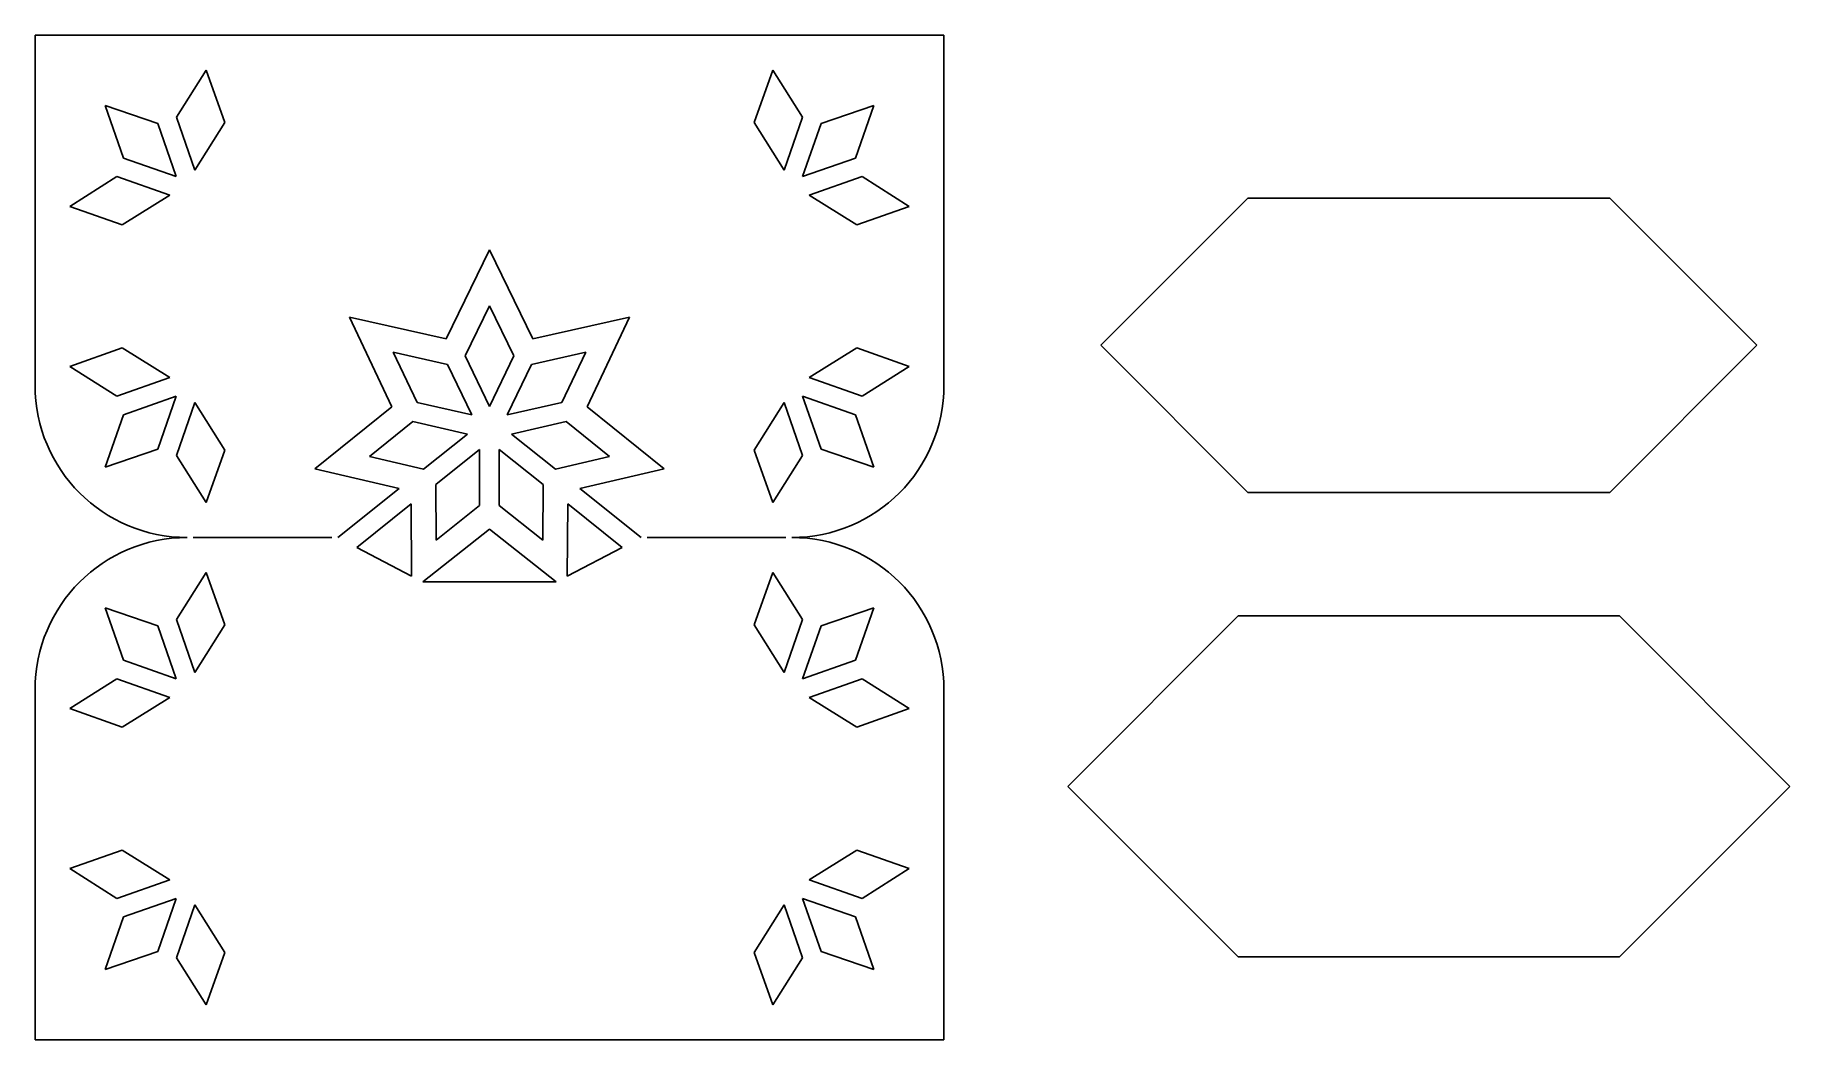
# Model space of a CAD drawing. Extents: x 341 to 491, y -227 to -141.
import ezdxf

# ---------------------------------------------------------------- set-up
doc = ezdxf.new("R2010")
doc.units = 0
doc.layers.get('0').update_dxf_attribs({"linetype": 'CONTINUOUS'})

msp = doc.modelspace()

# ---------------------------------------------------------------- linework, layer by layer
for p, q in [((341.476248, -171.278259), (341.476248, -141.332195)), ((341.476248, -141.332195), (419.155989, -141.332195)), ((419.155989, -171.278259), (419.155989, -141.332195)), ((356.095491, -144.331761), (353.549121, -148.34055)), ((357.685981, -148.806661), (356.095491, -144.331761)), ((402.946256, -148.806661), (404.536745, -144.331761)), ((404.536745, -144.331761), (407.083116, -148.34055)), ((351.963397, -148.895419), (347.473126, -147.348859)), ((347.473126, -147.348859), (349.019687, -151.83913)), ((353.549121, -148.34055), (355.133606, -152.868744)), ((407.083116, -148.34055), (405.498631, -152.868744)), ((408.668839, -148.895419), (413.159111, -147.348859)), ((413.159111, -147.348859), (411.61255, -151.83913)), ((351.963397, -148.895419), (353.547882, -153.423613)), ((357.685981, -148.806661), (355.133606, -152.868744)), ((402.946256, -148.806661), (405.498631, -152.868744)), ((408.668839, -148.895419), (407.084355, -153.423613)), ((349.019687, -151.83913), (353.547882, -153.423613)), ((411.61255, -151.83913), (407.084355, -153.423613)), ((344.456031, -155.971226), (348.464818, -153.424854)), ((348.464818, -153.424854), (352.993013, -155.009338)), ((412.167418, -153.424854), (407.639223, -155.009338)), ((416.176206, -155.971226), (412.167418, -153.424854)), ((348.930931, -157.561714), (344.456031, -155.971226)), ((348.930931, -157.561714), (352.993013, -155.009338)), ((411.701306, -157.561714), (407.639223, -155.009338)), ((411.701306, -157.561714), (416.176206, -155.971226)), ((445.146602, -155.273996), (432.573574, -167.847029)), ((476.067826, -155.273997), (445.146602, -155.273996)), ((476.067826, -155.273997), (488.640853, -167.84703)), ((380.3161, -159.689833), (376.604622, -167.30118)), ((384.027588, -167.301175), (380.3161, -159.689833)), ((380.316103, -164.481147), (378.234588, -168.749833)), ((382.397624, -168.749831), (380.316103, -164.481147)), ((368.339761, -165.457344), (371.976483, -173.104691)), ((376.604622, -167.30118), (368.339761, -165.457344)), ((392.292447, -165.457328), (384.027588, -167.301175)), ((388.655735, -173.10468), (392.292447, -165.457328)), ((445.146602, -180.420061), (432.573574, -167.847029)), ((476.067826, -180.42006), (488.640853, -167.847027)), ((348.930931, -168.056964), (344.456031, -169.647452)), ((348.930931, -168.056964), (352.993013, -170.60934)), ((376.720961, -169.478759), (372.085763, -168.444677)), ((372.085763, -168.444677), (374.125353, -172.733553)), ((376.720961, -169.478759), (378.802482, -173.801074)), ((378.234588, -168.749833), (380.316109, -173.072148)), ((382.397624, -168.749831), (380.316109, -173.072148)), ((383.911252, -169.478754), (381.829737, -173.801072)), ((383.911252, -169.478754), (388.546449, -168.444666)), ((388.546449, -168.444666), (386.506865, -172.733545)), ((411.701306, -168.056964), (407.639223, -170.60934)), ((411.701306, -168.056964), (416.176206, -169.647452)), ((344.456031, -169.647452), (348.464818, -172.193823)), ((348.464818, -172.193823), (352.993013, -170.60934)), ((412.167418, -172.193823), (407.639223, -170.60934)), ((416.176206, -169.647452), (412.167418, -172.193823)), ((349.019687, -173.779547), (353.547882, -172.195064)), ((351.963397, -176.723259), (353.547882, -172.195064)), ((408.668839, -176.723259), (407.084355, -172.195064)), ((411.61255, -173.779547), (407.084355, -172.195064)), ((347.473126, -178.269818), (349.019687, -173.779547)), ((353.549121, -177.278128), (355.133606, -172.749933)), ((357.685981, -176.812016), (355.133606, -172.749933)), ((371.976519, -173.104691), (365.381893, -178.416807)), ((374.125353, -172.733553), (378.802482, -173.801074)), ((386.506865, -172.733545), (381.829737, -173.801072)), ((388.655717, -173.104691), (395.250344, -178.416807)), ((402.946256, -176.812016), (405.498631, -172.749933)), ((407.083116, -177.278128), (405.498631, -172.749933)), ((413.159111, -178.269818), (411.61255, -173.779547)), ((370.053042, -177.350636), (373.751519, -174.371432)), ((373.751519, -174.371432), (378.428648, -175.438953)), ((374.677884, -178.430091), (378.428648, -175.438953)), ((386.880701, -174.371424), (382.203573, -175.438951)), ((385.954341, -178.430084), (382.203573, -175.438951)), ((390.579182, -177.350623), (386.880701, -174.371424)), ((351.963397, -176.723259), (347.473126, -178.269818)), ((357.685981, -176.812016), (356.095491, -181.286916)), ((375.725348, -179.743568), (379.476111, -176.752429)), ((379.476115, -181.549839), (379.476111, -176.752429)), ((384.906879, -179.743562), (381.156111, -176.752428)), ((381.156115, -181.549838), (381.156111, -176.752428)), ((402.946256, -176.812016), (404.536745, -181.286916)), ((408.668839, -176.723259), (413.159111, -178.269818)), ((356.095491, -181.286916), (353.549121, -177.278128)), ((365.381893, -178.416807), (372.58607, -180.098289)), ((374.677884, -178.430091), (370.053042, -177.350636)), ((385.954341, -178.430084), (390.579182, -177.350623)), ((395.250344, -178.416807), (388.046166, -180.098289)), ((404.536745, -181.286916), (407.083116, -177.278128)), ((375.725348, -179.743568), (375.748621, -184.492657)), ((384.906879, -179.743562), (384.883612, -184.49265)), ((367.344524, -184.278259), (372.586034, -180.098289)), ((368.972865, -185.128501), (373.633498, -181.411765)), ((373.633498, -181.411765), (373.663715, -187.577836)), ((386.968523, -187.577827), (386.998731, -181.411756)), ((391.659369, -185.128485), (386.998731, -181.411756)), ((393.287709, -184.278242), (388.046193, -180.098278)), ((476.067826, -180.42006), (445.146602, -180.420061)), ((375.748621, -184.492657), (379.476115, -181.549839)), ((384.883612, -184.49265), (381.156115, -181.549838)), ((354.976248, -184.278259), (366.844524, -184.278259)), ((374.60636, -188.070039), (380.316116, -183.562246)), ((380.316116, -183.562246), (386.025878, -188.070032)), ((405.655989, -184.278259), (393.787709, -184.278259)), ((373.663715, -187.577836), (368.972865, -185.128501)), ((386.968523, -187.577827), (391.659369, -185.128485)), ((356.095491, -187.269602), (353.549121, -191.278391)), ((357.685981, -191.744502), (356.095491, -187.269602)), ((402.946256, -191.744502), (404.536745, -187.269602)), ((404.536745, -187.269602), (407.083116, -191.278391)), ((374.60636, -188.070039), (386.025878, -188.070032)), ((351.963397, -191.83326), (347.473126, -190.2867)), ((347.473126, -190.2867), (349.019687, -194.776971)), ((408.668839, -191.83326), (413.159111, -190.2867)), ((413.159111, -190.2867), (411.61255, -194.776971)), ((351.963397, -191.83326), (353.547882, -196.361454)), ((353.549121, -191.278391), (355.133606, -195.806585)), ((357.685981, -191.744502), (355.133606, -195.806585)), ((402.946256, -191.744502), (405.498631, -195.806585)), ((407.083116, -191.278391), (405.498631, -195.806585)), ((408.668839, -191.83326), (407.084355, -196.361454)), ((444.318175, -190.982143), (429.745147, -205.555175)), ((444.318175, -190.982143), (476.896253, -190.982144)), ((476.896253, -190.982144), (491.46928, -205.555177)), ((349.019687, -194.776971), (353.547882, -196.361454)), ((411.61255, -194.776971), (407.084355, -196.361454)), ((344.456031, -198.909067), (348.464818, -196.362695)), ((348.464818, -196.362695), (352.993013, -197.947178)), ((412.167418, -196.362695), (407.639223, -197.947178)), ((416.176206, -198.909067), (412.167418, -196.362695)), ((341.476248, -197.278259), (341.476248, -227.224324)), ((348.930931, -200.499555), (352.993013, -197.947178)), ((411.701306, -200.499555), (407.639223, -197.947178)), ((419.155989, -197.278259), (419.155989, -227.224324)), ((348.930931, -200.499555), (344.456031, -198.909067)), ((411.701306, -200.499555), (416.176206, -198.909067)), ((444.318175, -220.128208), (429.745147, -205.555175)), ((476.896253, -220.128207), (491.46928, -205.555173)), ((348.930931, -210.994805), (344.456031, -212.585293)), ((348.930931, -210.994805), (352.993013, -213.547181)), ((411.701306, -210.994805), (407.639223, -213.547181)), ((411.701306, -210.994805), (416.176206, -212.585293)), ((344.456031, -212.585293), (348.464818, -215.131664)), ((416.176206, -212.585293), (412.167418, -215.131664)), ((348.464818, -215.131664), (352.993013, -213.547181)), ((412.167418, -215.131664), (407.639223, -213.547181)), ((349.019687, -216.717388), (353.547882, -215.132905)), ((351.963397, -219.661099), (353.547882, -215.132905)), ((353.549121, -220.215968), (355.133606, -215.687774)), ((357.685981, -219.749857), (355.133606, -215.687774)), ((402.946256, -219.749857), (405.498631, -215.687774)), ((407.083116, -220.215968), (405.498631, -215.687774)), ((408.668839, -219.661099), (407.084355, -215.132905)), ((411.61255, -216.717388), (407.084355, -215.132905)), ((347.473126, -221.207659), (349.019687, -216.717388)), ((413.159111, -221.207659), (411.61255, -216.717388)), ((351.963397, -219.661099), (347.473126, -221.207659)), ((356.095491, -224.224757), (353.549121, -220.215968)), ((357.685981, -219.749857), (356.095491, -224.224757)), ((402.946256, -219.749857), (404.536745, -224.224757)), ((404.536745, -224.224757), (407.083116, -220.215968)), ((408.668839, -219.661099), (413.159111, -221.207659)), ((444.318175, -220.128208), (476.896253, -220.128207)), ((341.476248, -227.224324), (419.155989, -227.224324))]:
    msp.add_line(p, q)
for centre, start, end in [((354.476248, -171.278259), 180, 270), ((406.155989, -171.278259), 270, 0), ((354.476248, -197.278259), 90, 180), ((406.155989, -197.278259), 360, 90)]:
    msp.add_arc(centre, 13, start, end)

doc.saveas('drawing.dxf')
